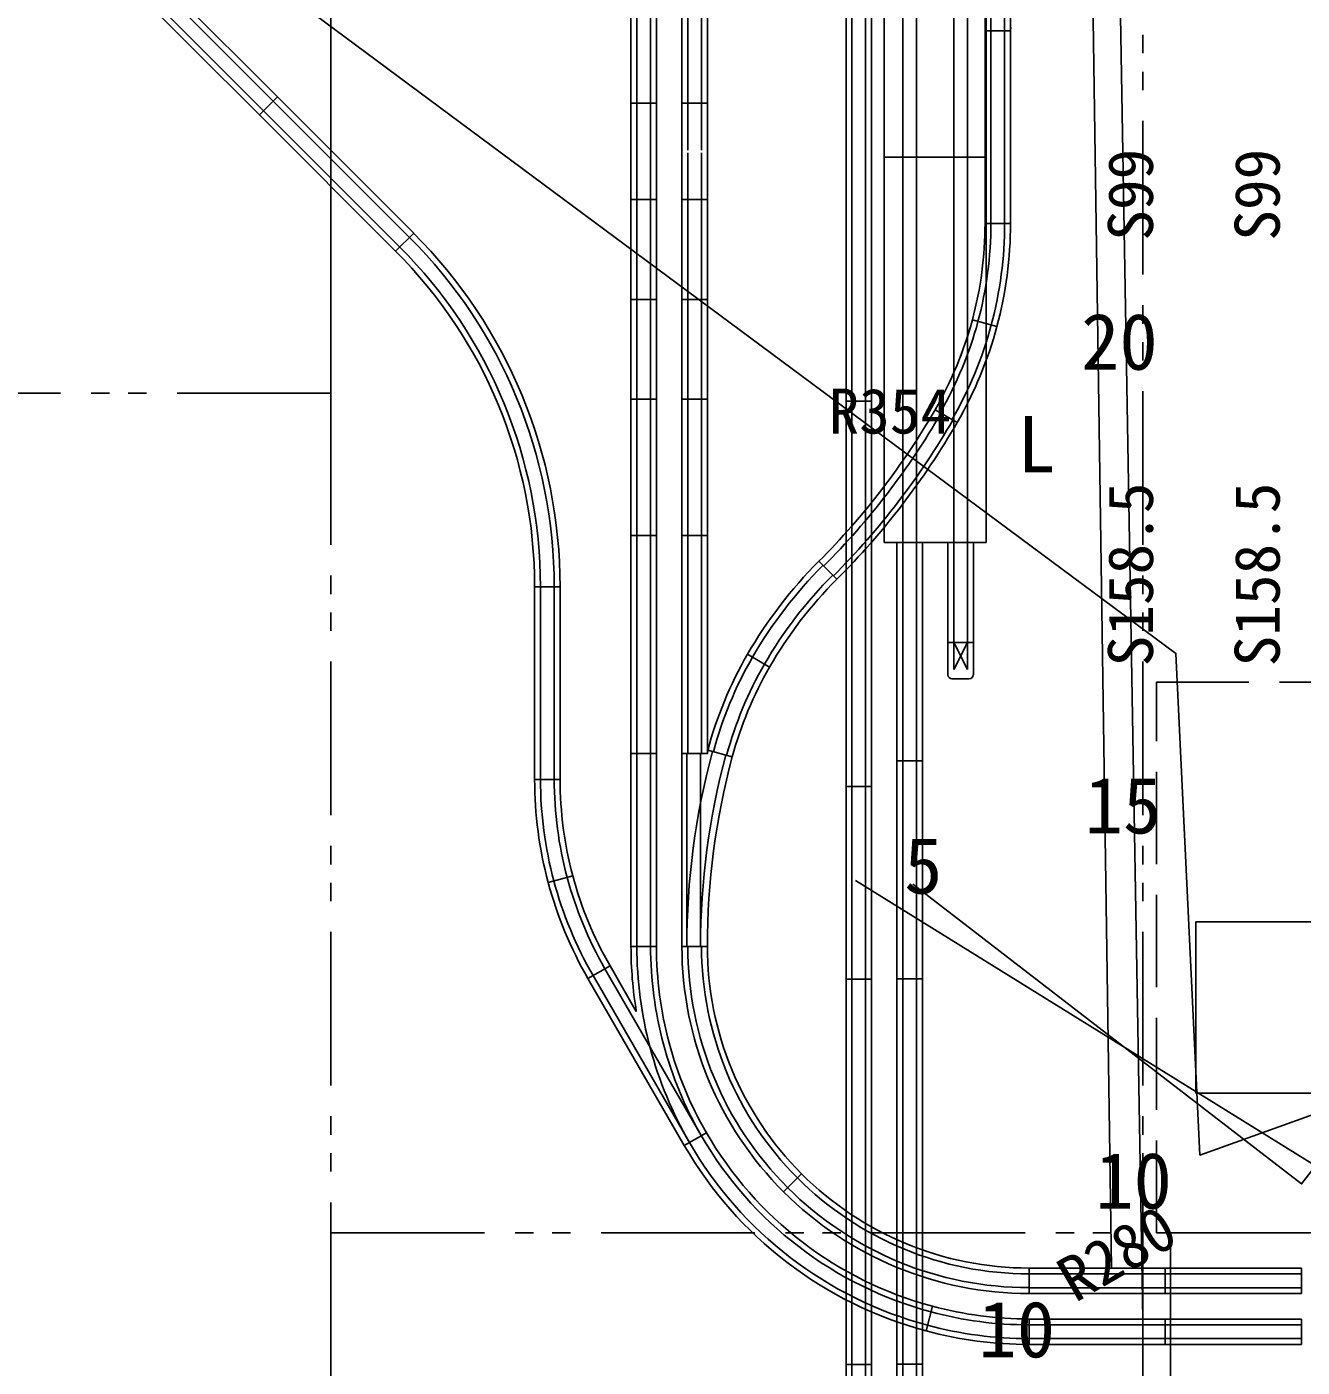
# Model space of a CAD drawing. Units: millimetres, scale not verified. Extents: x -9453 to 9743, y -8805 to 2983.
# Drawn here: x 322.5 to 737.6, y -51.2 to 385.1 of the extents above; entities that cross this region are included whole.
import ezdxf
from ezdxf.enums import TextEntityAlignment as Align

# ---------------------------------------------------------------- set-up
doc = ezdxf.new("R2010")
doc.units = ezdxf.units.MM
doc.header["$LTSCALE"] = 10
for name, pattern in [('DASHED2', [3, 2, -1]), ('DASHED3', [4, 3, -1]), ('DOUBLE_CHAIN1', [8.8, 5, -1, 0.6, -0.6, 0.6, -1])]:
    doc.linetypes.add(name, pattern=pattern)
for name, color, linetype in [('0-0_線路', 7, 'Continuous'), ('0-2', 4, 'Continuous'), ('0-4_ジオラマ', 4, 'Continuous'), ('0-7', 7, 'Continuous'), ('0-8_教室', 3, 'DOUBLE_CHAIN1')]:
    doc.layers.add(name, color=color, linetype=linetype)
doc.styles.add('ＭＳ ゴシック', font='')
doc.styles.get('ＭＳ ゴシック').set_extended_font_data('MS Gothic')

msp = doc.modelspace()

# ---------------------------------------------------------------- linework, layer by layer
at = {"layer": '0-0_線路', "color": 2}
for p, q in [((636.3, 509.25), (636.3, 383.81)), ((640.78, 509.25), (640.78, 383.81)), ((607.63, 468.07), (607.63, 342.63)), ((612.11, 468.07), (612.11, 342.63)), ((624.2, 468.07), (624.2, 342.63)), ((628.68, 468.07), (628.68, 342.63)), ((537.62, 360.18), (537.62, 431.19)), ((542.1, 360.18), (542.1, 431.19)), ((521.05, 360.18), (521.05, 422.9)), ((525.53, 360.18), (525.53, 422.9)), ((399.54, 357.72), (355.19, 402.07)), ((402.71, 360.89), (358.36, 405.24)), ((591.05, 263.28), (591.05, 388.72)), ((595.53, 263.28), (595.53, 388.72)), ((447.06, 316.54), (402.71, 360.89)), ((443.89, 313.37), (399.54, 357.72)), ((607.63, 342.63), (607.63, 217.19)), ((612.11, 342.63), (612.11, 217.19)), ((624.2, 342.63), (624.2, 217.19)), ((628.68, 342.63), (628.68, 217.19)), ((521.05, 296.34), (521.05, 328.82)), ((525.53, 296.34), (525.53, 328.82)), ((537.62, 296.34), (537.62, 328.82)), ((542.1, 296.34), (542.1, 328.82)), ((521.05, 263.86), (521.05, 296.34)), ((525.53, 263.86), (525.53, 296.34)), ((537.62, 263.86), (537.62, 296.34)), ((542.1, 263.86), (542.1, 296.34)), ((521.05, 263.86), (521.05, 219.51)), ((525.53, 263.86), (525.53, 219.51)), ((537.62, 263.86), (537.62, 219.51)), ((542.1, 263.86), (542.1, 219.51)), ((591.05, 137.84), (591.05, 263.28)), ((595.53, 137.84), (595.53, 263.28)), ((521.05, 148.5), (521.05, 219.51)), ((525.53, 148.5), (525.53, 219.51)), ((537.62, 148.5), (537.62, 219.51)), ((542.1, 148.5), (542.1, 219.51)), ((607.63, 146.18), (607.63, 217.19)), ((612.11, 146.18), (612.11, 217.19)), ((624.2, 217.19), (624.2, 175.94)), ((628.68, 217.19), (628.68, 175.94)), ((489.69, 140.1), (489.69, 202.82)), ((494.17, 140.1), (494.17, 202.82)), ((628.68, 184.71), (624.2, 175.94)), ((628.68, 175.94), (624.2, 184.71)), ((521.05, 85.78), (521.05, 148.5)), ((525.53, 85.78), (525.53, 148.5)), ((537.31, 85.78), (537.31, 148.5)), ((541.79, 85.78), (541.79, 148.5)), ((607.63, 75.18), (607.63, 146.18)), ((612.11, 75.18), (612.11, 146.18)), ((591.05, 137.84), (591.05, 75.12)), ((595.53, 137.84), (595.53, 75.12)), ((538.15, 21.94), (506.79, 76.26)), ((542.03, 24.18), (510.67, 78.5)), ((591.05, -50.32), (591.05, 75.12)), ((595.53, -50.32), (595.53, 75.12)), ((607.63, -50.26), (607.63, 75.18)), ((612.11, -50.26), (612.11, 75.18)), ((693.08, -20.85), (648.73, -20.85)), ((737.43, -20.85), (693.08, -20.85)), ((693.08, -25.33), (648.73, -25.33)), ((737.43, -25.33), (693.08, -25.33)), ((693.08, -37.42), (648.73, -37.42)), ((737.43, -37.42), (693.08, -37.42)), ((693.08, -41.9), (648.73, -41.9)), ((737.43, -41.9), (693.08, -41.9)), ((591.05, -175.76), (591.05, -50.32)), ((595.53, -175.76), (595.53, -50.32)), ((607.63, -175.7), (607.63, -50.26)), ((612.11, -175.7), (612.11, -50.26))]:
    msp.add_line(p, q, dxfattribs=at)
at = {"layer": '0-0_線路'}
for p, q in [((642.69, 383.81), (642.69, 509.25)), ((535.72, 360.18), (535.72, 431.19)), ((519.14, 360.18), (519.14, 422.9)), ((527.43, 360.18), (527.43, 422.9)), ((404.06, 362.24), (359.71, 406.59)), ((589.15, 388.72), (589.15, 263.28)), ((597.44, 388.72), (597.44, 263.28)), ((634.4, 383.81), (634.4, 321.09)), ((634.4, 383.81), (634.4, 321.09)), ((634.4, 383.81), (642.69, 383.81)), ((634.4, 383.81), (642.69, 383.81)), ((398.2, 356.38), (404.06, 362.24)), ((398.2, 356.38), (404.06, 362.24)), ((398.2, 356.38), (404.06, 362.24)), ((398.2, 356.38), (404.06, 362.24)), ((398.2, 356.38), (404.06, 362.24)), ((448.41, 317.89), (404.06, 362.24)), ((519.14, 360.18), (527.43, 360.18)), ((535.72, 360.18), (544.01, 360.18)), ((442.54, 312.03), (398.2, 356.38)), ((601.58, 342.63), (634.73, 342.63)), ((601.58, 342.63), (634.73, 342.63)), ((519.14, 328.82), (527.43, 328.82)), ((535.72, 328.82), (544.01, 328.82)), ((442.54, 312.03), (448.41, 317.89)), ((442.54, 312.03), (448.41, 317.89)), ((442.54, 312.03), (448.41, 317.89)), ((442.54, 312.03), (448.41, 317.89)), ((442.54, 312.03), (448.41, 317.89)), ((519.14, 263.86), (519.14, 219.51)), ((527.43, 263.86), (519.14, 263.86)), ((525.3, 263.86), (521.27, 263.86)), ((527.43, 263.86), (527.43, 219.51)), ((535.72, 263.86), (535.72, 219.51)), ((544.01, 263.86), (535.72, 263.86)), ((541.88, 263.86), (537.85, 263.86)), ((544.01, 263.86), (544.01, 219.51)), ((589.15, 263.28), (597.44, 263.28)), ((589.15, 263.28), (589.15, 137.84)), ((597.44, 263.28), (589.15, 263.28)), ((597.44, 263.28), (589.15, 263.28)), ((618.15, 260.44), (625.33, 256.3)), ((625.33, 256.3), (618.15, 260.44)), ((625.33, 256.3), (618.15, 260.44)), ((625.33, 256.3), (618.15, 260.44)), ((519.14, 148.5), (519.14, 219.51)), ((527.43, 219.51), (519.14, 219.51)), ((519.14, 219.51), (527.43, 219.51)), ((519.14, 219.51), (525.3, 219.51)), ((527.43, 148.5), (527.43, 219.51)), ((535.72, 148.5), (535.72, 219.51)), ((544.01, 219.51), (535.72, 219.51)), ((535.72, 219.51), (544.01, 219.51)), ((535.72, 219.51), (541.88, 219.51)), ((544.01, 148.5), (544.01, 219.51)), ((601.58, 217.19), (634.73, 217.19)), ((605.73, 146.18), (605.73, 217.19)), ((614.01, 217.19), (605.73, 217.19)), ((614.01, 146.18), (614.01, 217.19)), ((622.3, 174.18), (622.3, 217.19)), ((622.3, 217.19), (630.59, 217.19)), ((630.59, 174.18), (630.59, 217.19)), ((586.15, 205.24), (580.29, 211.1)), ((580.29, 211.1), (586.15, 205.24)), ((487.78, 140.1), (487.78, 202.82)), ((487.78, 202.82), (496.07, 202.82)), ((487.78, 202.82), (496.07, 202.82)), ((487.78, 202.82), (496.07, 202.82)), ((487.78, 202.82), (496.07, 202.82)), ((487.78, 202.82), (496.07, 202.82)), ((496.07, 140.1), (496.07, 202.82)), ((630.59, 184.71), (622.3, 184.71)), ((564.24, 176.69), (557.06, 180.83)), ((623.64, 172.84), (629.24, 172.84)), ((519.14, 85.78), (519.14, 148.5)), ((519.14, 148.5), (527.43, 148.5)), ((519.14, 148.5), (527.43, 148.5)), ((527.43, 148.5), (519.14, 148.5)), ((519.14, 148.5), (527.43, 148.5)), ((527.43, 85.78), (527.43, 148.5)), ((535.72, 148.5), (535.72, 85.78)), ((535.72, 148.5), (544.01, 148.5)), ((552.12, 147.43), (544.12, 149.58)), ((552.12, 147.43), (544.12, 149.58)), ((605.73, 75.18), (605.73, 146.18)), ((614.01, 146.18), (605.73, 146.18)), ((605.73, 146.18), (614.01, 146.18)), ((614.01, 75.18), (614.01, 146.18)), ((487.78, 140.1), (496.07, 140.1)), ((487.78, 140.1), (496.07, 140.1)), ((487.78, 140.1), (496.07, 140.1)), ((487.78, 140.1), (496.07, 140.1)), ((589.15, 137.84), (597.44, 137.84)), ((589.15, 137.84), (597.44, 137.84)), ((589.15, 137.84), (589.15, 75.12)), ((597.44, 137.84), (589.15, 137.84)), ((597.44, 137.84), (589.15, 137.84)), ((597.44, 137.84), (589.15, 137.84)), ((597.44, 137.84), (597.44, 75.12)), ((492.2, 106.56), (500.2, 108.7)), ((500.2, 108.7), (492.2, 106.56)), ((527.43, 85.78), (519.14, 85.78)), ((519.14, 85.78), (527.43, 85.78)), ((519.14, 85.78), (527.43, 85.78)), ((519.14, 85.78), (527.43, 85.78)), ((505.14, 75.3), (512.32, 79.45)), ((505.14, 75.3), (512.32, 79.45)), ((512.32, 79.45), (505.14, 75.3)), ((512.32, 79.45), (505.14, 75.3)), ((520.88, 64.62), (512.32, 79.45)), ((536.5, 20.99), (505.14, 75.3)), ((597.44, 75.12), (589.15, 75.12)), ((597.44, 75.12), (589.15, 75.12)), ((589.15, 75.12), (589.15, -50.32)), ((597.44, 75.12), (589.15, 75.12)), ((597.44, 75.12), (589.15, 75.12)), ((605.73, 75.18), (614.01, 75.18)), ((614.01, 75.18), (614.01, -50.26)), ((543.68, 25.13), (536.5, 20.99)), ((536.5, 20.99), (543.68, 25.13)), ((536.5, 20.99), (543.68, 25.13)), ((536.5, 20.99), (543.68, 25.13)), ((543.68, 25.13), (536.5, 20.99)), ((543.68, 25.13), (536.5, 20.99)), ((574.68, 11.73), (568.82, 5.87)), ((574.68, 11.73), (568.82, 5.87)), ((648.73, -18.94), (648.73, -27.23)), ((693.08, -18.94), (648.73, -18.94)), ((648.73, -18.94), (648.73, -27.23)), ((648.73, -18.94), (648.73, -25.1)), ((693.08, -27.23), (693.08, -18.94)), ((693.08, -18.94), (693.08, -27.23)), ((693.08, -18.94), (693.08, -25.1)), ((737.43, -18.94), (693.08, -18.94)), ((693.08, -18.94), (693.08, -27.23)), ((693.08, -18.94), (693.08, -25.1)), ((693.08, -25.1), (693.08, -21.07)), ((737.43, -27.23), (737.43, -18.94)), ((737.43, -25.1), (737.43, -21.07)), ((693.08, -27.23), (648.73, -27.23)), ((737.43, -27.23), (693.08, -27.23)), ((617.33, -31.38), (615.19, -39.39)), ((617.33, -31.38), (615.19, -39.39)), ((648.73, -43.81), (648.73, -35.52)), ((693.08, -35.52), (648.73, -35.52)), ((648.73, -35.52), (648.73, -43.81)), ((648.73, -35.52), (648.73, -41.68)), ((693.08, -43.81), (693.08, -35.52)), ((737.43, -35.52), (693.08, -35.52)), ((693.08, -35.52), (693.08, -43.81)), ((693.08, -35.52), (693.08, -41.68)), ((693.08, -41.68), (693.08, -37.65)), ((737.43, -43.81), (737.43, -35.52)), ((737.43, -35.52), (737.43, -43.81)), ((737.43, -35.52), (737.43, -41.68)), ((737.43, -41.68), (737.43, -37.65)), ((693.08, -43.81), (648.73, -43.81)), ((737.43, -43.81), (693.08, -43.81)), ((589.15, -50.32), (597.44, -50.32)), ((589.15, -50.32), (589.15, -175.76)), ((597.44, -50.32), (589.15, -50.32)), ((597.44, -50.32), (589.15, -50.32)), ((605.73, -50.26), (605.73, -175.7)), ((614.01, -50.26), (605.73, -50.26)), ((614.01, -50.26), (605.73, -50.26))]:
    msp.add_line(p, q, dxfattribs=at)
at = {"layer": '0-0_線路', "color": 3}
for p, q in [((601.58, 468.07), (601.58, 342.63)), ((634.73, 342.63), (634.73, 468.07)), ((601.58, 342.63), (601.58, 217.19)), ((634.73, 217.19), (634.73, 342.63))]:
    msp.add_line(p, q, dxfattribs=at)
at = {"layer": '0-0_線路'}
for points in [[(642.8, 384.89), (642.69, 383.81), (634.4, 383.81), (634.4, 509.25)], [(544.01, 360.18), (544.01, 431.19), (535.72, 431.19)], [(404.06, 362.24), (398.2, 356.38), (353.85, 400.73)], [(634.4, 321.09), (634.4, 383.81), (634.4, 321.09)], [(634.4, 321.09), (634.4, 383.81), (640.48, 383.81)], [(519.14, 296.34), (519.14, 328.82), (527.43, 328.82)], [(519.14, 296.34), (527.43, 296.34), (527.43, 328.82)], [(535.72, 296.34), (535.72, 328.82), (544.01, 328.82)], [(535.72, 296.34), (544.01, 296.34), (544.01, 328.82)], [(519.14, 263.86), (519.14, 296.34), (527.43, 296.34)], [(519.14, 263.86), (527.43, 263.86), (527.43, 296.34)], [(535.72, 263.86), (535.72, 296.34), (544.01, 296.34)], [(535.72, 263.86), (544.01, 263.86), (544.01, 296.34)], [(589.15, 263.28), (597.44, 263.28), (597.44, 137.84)], [(618.15, 260.44), (625.33, 256.3), (618.15, 260.44)], [(625.33, 256.3), (618.15, 260.44), (625.33, 256.3)], [(496.07, 202.82), (487.78, 202.82), (496.07, 202.82)], [(557.06, 180.83), (564.24, 176.69), (557.06, 180.83)], [(544.12, 149.58), (544.01, 148.5), (535.72, 148.5)], [(544.01, 85.78), (535.72, 85.78), (535.72, 148.5), (535.72, 85.78), (535.72, 148.5), (541.79, 148.5)], [(535.72, 148.5), (535.72, 85.78), (544.01, 85.78)], [(589.15, 75.12), (597.44, 75.12), (597.44, -50.32)], [(605.73, 75.18), (605.73, -50.26), (614.01, -50.26)], [(543.68, 25.13), (536.5, 20.99), (543.68, 25.13)], [(589.15, -50.32), (597.44, -50.32), (597.44, -175.76)], [(605.73, -50.26), (614.01, -50.26), (614.01, -175.7)]]:
    msp.add_lwpolyline(points, dxfattribs=at)
for centre, radius, start, end in [((513.1, 321.09), 121.3, 345, 0.0001), ((513.12, 321.09), 121.28, 344.9992, 0.0009), ((333.33, 202.82), 162.74, 0, 45), ((333.33, 202.82), 154.45, 0, 45), ((513.12, 321.09), 121.28, 329.9992, 345.0009), ((513.1, 321.09), 121.3, 330, 345), ((411.84, 379.55), 238.22, 315, 330), ((411.84, 379.55), 246.51, 314.9999, 330), ((683.64, 107.75), 146.16, 135, 150), ((683.64, 107.75), 137.87, 135, 150), ((669.29, 116.04), 129.58, 150, 165), ((669.29, 116.04), 121.3, 150, 165), ((623.64, 174.18), 1.34, 180, 270), ((629.24, 174.18), 1.34, 270, 0), ((782.23, 85.78), 238.22, 165, 180), ((617.37, 140.1), 129.58, 180, 195), ((617.37, 140.1), 121.3, 180, 195), ((617.37, 140.1), 129.58, 195, 210), ((617.37, 140.1), 121.3, 195, 210), ((648.73, 85.78), 129.58, 180, 189.3969), ((648.71, 85.78), 121.28, 179.9991, 195.0008), ((648.73, 85.78), 121.3, 180, 195), ((648.73, 85.78), 113.01, 180.0001, 225), ((648.73, 85.78), 104.72, 180.0001, 225), ((648.71, 85.77), 121.28, 194.9991, 210.0008), ((648.73, 85.78), 121.3, 195, 210), ((648.73, 85.78), 121.3, 210, 255), ((648.73, 85.78), 129.58, 210, 254.9999), ((648.73, 85.78), 104.72, 225.0001, 270), ((648.73, 85.78), 113.01, 225.0001, 270), ((648.73, 85.78), 121.3, 255, 270), ((648.73, 85.78), 129.58, 255, 270)]:
    msp.add_arc(centre, radius, start, end, dxfattribs=at)
at = {"layer": '0-0_線路', "color": 2}
for centre, radius, start, end in [((513.1, 321.09), 123.2, 345, 0), ((513.1, 321.09), 127.68, 345, 0.0001), ((333.33, 202.82), 160.83, 0, 45), ((333.33, 202.82), 156.35, 0, 45), ((513.1, 321.09), 123.2, 330, 345), ((513.1, 321.09), 127.68, 330, 345.0001), ((411.84, 379.55), 240.44, 315, 330), ((411.84, 379.55), 244.91, 315, 330), ((683.64, 107.75), 144.26, 135, 150), ((683.64, 107.75), 139.78, 135, 150), ((669.29, 116.04), 127.68, 150, 165), ((669.29, 116.04), 123.2, 150, 165), ((782.23, 85.78), 244.91, 165, 180), ((782.23, 85.78), 240.44, 165, 180), ((617.37, 140.1), 127.68, 180, 195), ((617.37, 140.1), 123.2, 180, 195), ((617.37, 140.1), 127.68, 195, 210), ((617.37, 140.1), 123.2, 195, 210), ((648.73, 85.78), 127.68, 179.9999, 195), ((648.73, 85.78), 123.2, 180, 195), ((648.73, 85.78), 111.1, 180.0001, 225), ((648.73, 85.78), 106.62, 180.0001, 225), ((648.73, 85.78), 127.68, 194.9999, 210), ((648.73, 85.78), 123.2, 195, 210), ((648.73, 85.78), 127.68, 210, 254.9999), ((648.73, 85.78), 123.2, 210, 255), ((648.73, 85.78), 106.62, 225.0001, 270), ((648.73, 85.78), 111.1, 225.0001, 270), ((648.73, 85.78), 123.2, 255, 270), ((648.73, 85.78), 127.68, 255, 270)]:
    msp.add_arc(centre, radius, start, end, dxfattribs=at)
at = {"layer": '0-2', "color": 7}
for p, q in [((519.14, 360.18), (519.14, 328.82)), ((527.43, 360.18), (519.14, 360.18)), ((527.43, 360.18), (519.14, 360.18)), ((527.43, 360.18), (527.43, 328.82)), ((544.01, 360.18), (535.72, 360.18)), ((544.01, 360.18), (535.72, 360.18)), ((527.43, 328.82), (519.14, 328.82)), ((525.3, 328.82), (519.14, 328.82)), ((544.01, 328.82), (535.72, 328.82)), ((541.88, 328.82), (535.72, 328.82))]:
    msp.add_line(p, q, dxfattribs=at)
at = {"layer": '0-2', "color": 2}
for p, q in [((521.05, 360.18), (521.05, 328.82)), ((525.53, 360.18), (525.53, 328.82))]:
    msp.add_line(p, q, dxfattribs=at)
at = {"layer": '0-4_ジオラマ', "color": 7}
for p, q in [((535.72, 328.82), (535.72, 360.18)), ((535.72, 360.18), (544.01, 360.18)), ((537.85, 360.18), (544.01, 360.18)), ((544.01, 328.82), (544.01, 360.18)), ((535.72, 328.82), (544.01, 328.82)), ((535.72, 328.82), (544.01, 328.82))]:
    msp.add_line(p, q, dxfattribs=at)
at = {"layer": '0-4_ジオラマ', "color": 2}
for p, q in [((537.62, 344.95), (537.62, 360.18)), ((542.1, 344.95), (542.1, 360.18)), ((537.62, 328.82), (537.62, 344.05)), ((542.1, 328.82), (542.1, 344.05))]:
    msp.add_line(p, q, dxfattribs=at)
at = {"layer": '0-7', "color": 5}
for p, q in [((685.75, -35.52), (672.42, 746.87)), ((675.61, -18.94), (664.29, 744.54))]:
    msp.add_line(p, q, dxfattribs=at)
at = {"layer": '0-7'}
for p, q in [((634.4, 383.81), (634.4, 321.09)), ((642.69, 383.81), (634.4, 383.81)), ((642.69, 383.81), (642.69, 321.09)), ((634.4, 321.09), (642.69, 321.09)), ((634.4, 321.09), (642.69, 321.09)), ((625.33, 256.3), (618.15, 260.44))]:
    msp.add_line(p, q, dxfattribs=at)
at = {"layer": '0-7', "color": 2}
for p, q in [((636.3, 383.81), (636.3, 321.09)), ((640.78, 383.81), (640.78, 321.09))]:
    msp.add_line(p, q, dxfattribs=at)
at = {"layer": '0-7', "color": 3, "linetype": 'DASHED3'}
msp.add_line((690.23, -7.47), (690.23, 171.73), dxfattribs=at)
at = {"layer": '0-7', "color": 3, "linetype": 'DASHED2'}
msp.add_line((690.23, -7.47), (959.03, -7.47), dxfattribs=at)
at = {"layer": '0-7', "color": 5}
for points in [[(-127.84, 792.67), (696.52, 181.15), (704.36, 17.82), (842.86, 67.47)], [(592.27, 107.18), (766.5, -0.84), (794.37, 70.01)], [(610.86, 106.02), (737.46, 8.45), (794.37, 81.63)]]:
    msp.add_lwpolyline(points, dxfattribs=at)
at = {"layer": '0-7'}
msp.add_lwpolyline([(638.27, 287.55), (630.27, 289.7), (638.27, 287.55)], dxfattribs=at)
at = {"layer": '0-7', "color": 3, "linetype": 'DASHED3'}
msp.add_lwpolyline([(690.23, 171.73), (959.03, 171.73), (959.03, -7.47)], dxfattribs=at)
at = {"layer": '0-7', "color": 5}
msp.add_lwpolyline([(703, 37.97), (927.75, 37.97), (927.75, 93.72), (703, 93.72)], close=True, dxfattribs=at)
at = {"layer": '0-7'}
for radius, start, end in [(121.3, 345, 0), (129.58, 345, 0), (121.3, 330, 345), (129.58, 330, 345)]:
    msp.add_arc((513.1, 321.09), radius, start, end, dxfattribs=at)
at = {"layer": '0-7', "color": 2}
for radius, start, end in [(123.2, 345, 0), (127.68, 345, 0), (123.2, 330, 345), (127.68, 330, 345)]:
    msp.add_arc((513.1, 321.09), radius, start, end, dxfattribs=at)
at = {"layer": '0-8_教室'}
for p, q in [((421.44, 265.81), (421.44, 1067.73)), ((421.44, 794.45), (421.44, -7.47)), ((421.44, 265.81), (157.12, 265.81)), ((421.44, -7.47), (685.75, -7.47)), ((421.44, -7.47), (421.44, -809.39)), ((685.75, -7.47), (685.75, -809.39))]:
    msp.add_line(p, q, dxfattribs=at)
for points in [[(421.44, 794.45), (685.75, 794.45), (685.75, -7.47)], [(694.72, -7.47), (694.72, -809.39), (430.4, -809.39)], [(694.72, -7.47), (959.03, -7.47), (959.03, -809.39)]]:
    msp.add_lwpolyline(points, dxfattribs=at)

# ---------------------------------------------------------------- texts
at = {"layer": '0-2', "style": 'ＭＳ ゴシック'}
for s, rotation, p in [('   S99', 90, (693.46, 285.54)), ('   S99', 90, (734.71, 285.54)), ('     S158.5', 90, (693.46, 127.04)), ('     S158.5', 90, (734.71, 127.04)), ('R280', 30, (665.89, -34.22))]:
    msp.add_text(s, height=14.66, rotation=rotation, dxfattribs=at).set_placement(p, align=Align.BOTTOM_LEFT)
msp.add_text('R354', height=14.66, dxfattribs=at).set_placement((583.46, 248.28), align=Align.BOTTOM_LEFT)
at = {"layer": '0-4_ジオラマ', "style": 'ＭＳ ゴシック'}
for s, p in [('20', (665.67, 267.96)), ('L', (644.93, 234.55)), ('15', (666.82, 117.01)), ('5', (608.06, 97.43)), ('10', (670.28, -5.13)), ('10', (632.26, -53.52))]:
    msp.add_text(s, height=18.33, dxfattribs=at).set_placement(p, align=Align.BOTTOM_LEFT)

doc.saveas('drawing.dxf')
